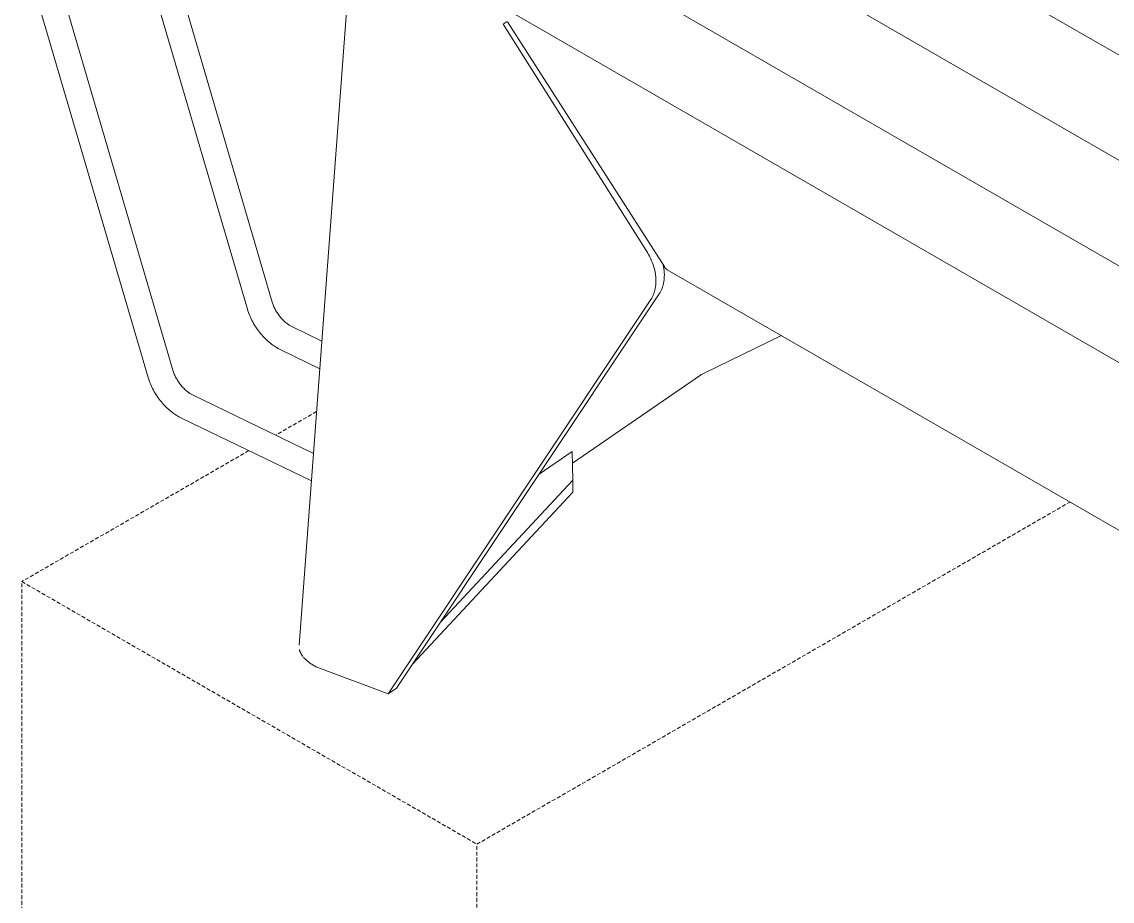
# Model space of a CAD drawing. Header units: millimetres. Extents: x -217 to 4976, y -41 to 3356.
# Drawn here: x 3288.9 to 3648.5, y 1541 to 1831.1 of the extents above; entities that cross this region are included whole.
import ezdxf

# ---------------------------------------------------------------- set-up
doc = ezdxf.new("R2010")
doc.units = ezdxf.units.MM
doc.linetypes.add('HIDDEN', pattern=[1.905, 1.27, -0.635])
doc.layers.add('ZANO_R', color=7, linetype='Continuous', lineweight=0)
doc.layers.add('ZANO_R_przerywana', color=7, linetype='HIDDEN', lineweight=0)

msp = doc.modelspace()

# ---------------------------------------------------------------- linework, layer by layer
at = {"layer": 'ZANO_R'}
for p, q in [((3539.3, 1884.43), (4607.08, 1267.95)), ((3331.19, 1876.11), (3371.48, 1738.65)), ((3363.33, 1736.26), (3323.18, 1873.24)), ((3509.28, 1867.1), (4577.06, 1250.62)), ((3298.44, 1853.58), (3338.73, 1716.12)), ((3330.59, 1713.73), (3290.29, 1851.19)), ((3380.33, 1625.41), (3397.18, 1850.96)), ((3478.79, 1849.79), (4546.86, 1233.14)), ((3449.89, 1834.54), (4517.96, 1217.89)), ((3447.62, 1830.32), (3449, 1831.26)), ((3495.03, 1755.28), (3447.62, 1830.32)), ((3500.9, 1750.11), (3449.09, 1831.12)), ((3495.03, 1755.28), (3495.32, 1754.81)), ((3495.32, 1754.81), (3495.6, 1754.33)), ((3495.6, 1754.33), (3495.87, 1753.83)), ((3495.87, 1753.83), (3496.12, 1753.33)), ((3496.12, 1753.33), (3496.37, 1752.82)), ((3496.37, 1752.82), (3496.6, 1752.29)), ((3496.6, 1752.29), (3496.81, 1751.76)), ((3496.81, 1751.76), (3497.01, 1751.22)), ((3497.01, 1751.22), (3497.19, 1750.68)), ((3497.19, 1750.68), (3497.36, 1750.13)), ((3497.36, 1750.13), (3497.51, 1749.58)), ((3497.51, 1749.58), (3497.64, 1749.03)), ((3497.64, 1749.03), (3497.75, 1748.48)), ((3497.75, 1748.48), (3497.85, 1747.92)), ((3497.85, 1747.92), (3497.92, 1747.37)), ((3500.49, 1750.5), (3500.42, 1750.85)), ((3500.56, 1750.16), (3500.49, 1750.5)), ((3500.61, 1749.82), (3500.56, 1750.16)), ((3500.66, 1749.48), (3500.61, 1749.82)), ((3500.7, 1749.13), (3500.66, 1749.48)), ((3500.73, 1748.79), (3500.7, 1749.13)), ((3500.76, 1748.46), (3500.73, 1748.79)), ((3500.78, 1748.12), (3500.76, 1748.46)), ((3500.79, 1747.79), (3500.78, 1748.12)), ((3500.79, 1747.46), (3500.79, 1747.79)), ((3500.94, 1750.04), (3500.9, 1750.11)), ((3500.99, 1749.97), (3500.94, 1750.04)), ((3501.04, 1749.91), (3500.99, 1749.97)), ((3501.09, 1749.84), (3501.04, 1749.91)), ((3501.15, 1749.78), (3501.09, 1749.84)), ((3501.2, 1749.72), (3501.15, 1749.78)), ((3501.26, 1749.66), (3501.2, 1749.72)), ((3501.32, 1749.61), (3501.26, 1749.66)), ((3501.39, 1749.55), (3501.32, 1749.61)), ((3501.45, 1749.5), (3501.39, 1749.55)), ((3501.52, 1749.45), (3501.45, 1749.5)), ((3501.59, 1749.4), (3501.52, 1749.45)), ((3501.65, 1749.36), (3501.59, 1749.4)), ((3501.73, 1749.32), (3501.65, 1749.36)), ((4473.74, 1188.13), (3501.73, 1749.32)), ((3497.92, 1743.93), (3497.88, 1743.68)), ((3497.92, 1747.37), (3497.95, 1747.1)), ((3497.95, 1744.18), (3497.92, 1743.93)), ((3497.95, 1747.1), (3497.97, 1746.83)), ((3497.97, 1744.44), (3497.95, 1744.18)), ((3497.97, 1746.83), (3497.99, 1746.55)), ((3497.99, 1744.7), (3497.97, 1744.44)), ((3497.99, 1746.55), (3498.01, 1746.28)), ((3498.01, 1744.95), (3497.99, 1744.7)), ((3498.01, 1746.28), (3498.02, 1746.01)), ((3498.02, 1745.22), (3498.01, 1744.95)), ((3498.02, 1746.01), (3498.02, 1745.75)), ((3498.02, 1745.75), (3498.02, 1745.48)), ((3498.02, 1745.48), (3498.02, 1745.22)), ((3500.24, 1743.79), (3500.33, 1744.07)), ((3500.33, 1744.07), (3500.41, 1744.35)), ((3500.41, 1744.35), (3500.48, 1744.64)), ((3500.48, 1744.64), (3500.54, 1744.94)), ((3500.54, 1744.94), (3500.6, 1745.24)), ((3500.6, 1745.24), (3500.65, 1745.54)), ((3500.65, 1745.54), (3500.69, 1745.85)), ((3500.69, 1745.85), (3500.72, 1746.16)), ((3500.72, 1746.16), (3500.75, 1746.48)), ((3500.75, 1746.48), (3500.77, 1746.8)), ((3500.77, 1746.8), (3500.78, 1747.13)), ((3500.78, 1747.13), (3500.79, 1747.46)), ((3499.08, 1741.34), (3412.45, 1611.22)), ((3496.85, 1740.36), (3496.75, 1740.16)), ((3496.95, 1740.55), (3496.85, 1740.36)), ((3497.04, 1740.75), (3496.95, 1740.55)), ((3497.13, 1740.95), (3497.04, 1740.75)), ((3497.21, 1741.16), (3497.13, 1740.95)), ((3497.3, 1741.37), (3497.21, 1741.16)), ((3497.37, 1741.59), (3497.3, 1741.37)), ((3497.45, 1741.8), (3497.37, 1741.59)), ((3497.52, 1742.03), (3497.45, 1741.8)), ((3497.58, 1742.25), (3497.52, 1742.03)), ((3497.64, 1742.48), (3497.58, 1742.25)), ((3497.7, 1742.72), (3497.64, 1742.48)), ((3497.75, 1742.95), (3497.7, 1742.72)), ((3497.8, 1743.19), (3497.75, 1742.95)), ((3497.84, 1743.44), (3497.8, 1743.19)), ((3497.88, 1743.68), (3497.84, 1743.44)), ((3499.08, 1741.34), (3499.22, 1741.55)), ((3499.22, 1741.55), (3499.36, 1741.78)), ((3499.36, 1741.78), (3499.49, 1742)), ((3499.49, 1742), (3499.61, 1742.24)), ((3499.61, 1742.24), (3499.73, 1742.48)), ((3499.73, 1742.48), (3499.85, 1742.73)), ((3499.85, 1742.73), (3499.95, 1742.99)), ((3499.95, 1742.99), (3500.06, 1743.25)), ((3500.06, 1743.25), (3500.15, 1743.51)), ((3500.15, 1743.51), (3500.24, 1743.79)), ((3371.48, 1738.65), (3371.57, 1738.34)), ((3371.57, 1738.34), (3371.68, 1738.03)), ((3371.68, 1738.03), (3371.8, 1737.71)), ((3371.8, 1737.71), (3371.93, 1737.39)), ((3371.93, 1737.39), (3372.06, 1737.07)), ((3372.06, 1737.07), (3372.21, 1736.75)), ((3372.21, 1736.75), (3372.37, 1736.43)), ((3409.69, 1609.33), (3496.32, 1739.45)), ((3496.43, 1739.62), (3496.32, 1739.45)), ((3496.54, 1739.8), (3496.43, 1739.62)), ((3496.65, 1739.98), (3496.54, 1739.8)), ((3496.75, 1740.16), (3496.65, 1739.98)), ((3363.49, 1735.73), (3363.33, 1736.26)), ((3363.67, 1735.2), (3363.49, 1735.73)), ((3363.87, 1734.68), (3363.67, 1735.2)), ((3364.08, 1734.15), (3363.87, 1734.68)), ((3364.3, 1733.63), (3364.08, 1734.15)), ((3364.54, 1733.11), (3364.3, 1733.63)), ((3364.79, 1732.6), (3364.54, 1733.11)), ((3372.37, 1736.43), (3372.53, 1736.11)), ((3372.53, 1736.11), (3372.71, 1735.79)), ((3372.71, 1735.79), (3372.9, 1735.47)), ((3372.9, 1735.47), (3373.1, 1735.15)), ((3373.1, 1735.15), (3373.31, 1734.83)), ((3373.31, 1734.83), (3373.52, 1734.53)), ((3373.52, 1734.53), (3373.74, 1734.22)), ((3373.74, 1734.22), (3373.97, 1733.93)), ((3373.97, 1733.93), (3374.2, 1733.64)), ((3374.2, 1733.64), (3374.44, 1733.36)), ((3374.44, 1733.36), (3374.67, 1733.1)), ((3374.67, 1733.1), (3374.91, 1732.84)), ((3365.06, 1732.09), (3364.79, 1732.6)), ((3365.34, 1731.57), (3365.06, 1732.09)), ((3365.64, 1731.07), (3365.34, 1731.57)), ((3365.95, 1730.57), (3365.64, 1731.07)), ((3366.27, 1730.08), (3365.95, 1730.57)), ((3366.6, 1729.6), (3366.27, 1730.08)), ((3366.95, 1729.13), (3366.6, 1729.6)), ((3374.91, 1732.84), (3375.16, 1732.6)), ((3375.16, 1732.6), (3375.41, 1732.36)), ((3375.41, 1732.36), (3375.66, 1732.13)), ((3375.66, 1732.13), (3375.91, 1731.91)), ((3375.91, 1731.91), (3376.16, 1731.7)), ((3376.16, 1731.7), (3376.4, 1731.52)), ((3376.4, 1731.52), (3376.63, 1731.35)), ((3376.63, 1731.35), (3376.86, 1731.19)), ((3376.86, 1731.19), (3377.09, 1731.04)), ((3377.09, 1731.04), (3377.32, 1730.9)), ((3377.32, 1730.9), (3377.55, 1730.76)), ((3377.55, 1730.76), (3377.77, 1730.64)), ((3377.77, 1730.64), (3377.99, 1730.53)), ((3377.99, 1730.53), (3387.82, 1725.77)), ((3367.31, 1728.67), (3366.95, 1729.13)), ((3367.67, 1728.21), (3367.31, 1728.67)), ((3368.04, 1727.78), (3367.67, 1728.21)), ((3368.42, 1727.35), (3368.04, 1727.78)), ((3368.81, 1726.94), (3368.42, 1727.35)), ((3369.21, 1726.54), (3368.81, 1726.94)), ((3369.61, 1726.15), (3369.21, 1726.54)), ((3370.02, 1725.78), (3369.61, 1726.15)), ((3513.94, 1715.23), (3539.4, 1727.56)), ((3370.44, 1725.41), (3370.02, 1725.78)), ((3370.87, 1725.06), (3370.44, 1725.41)), ((3371.28, 1724.74), (3370.87, 1725.06)), ((3371.7, 1724.44), (3371.28, 1724.74)), ((3372.12, 1724.15), (3371.7, 1724.44)), ((3372.54, 1723.87), (3372.12, 1724.15)), ((3372.97, 1723.6), (3372.54, 1723.87)), ((3373.41, 1723.35), (3372.97, 1723.6)), ((3373.84, 1723.12), (3373.41, 1723.35)), ((3374.28, 1722.89), (3373.84, 1723.12)), ((3387.14, 1716.66), (3374.28, 1722.89)), ((3338.73, 1716.12), (3338.83, 1715.81)), ((3338.83, 1715.81), (3338.94, 1715.5)), ((3338.94, 1715.5), (3339.05, 1715.18)), ((3339.05, 1715.18), (3339.18, 1714.86)), ((3513.7, 1715.11), (3513.94, 1715.23)), ((3330.75, 1713.2), (3330.59, 1713.73)), ((3330.93, 1712.67), (3330.75, 1713.2)), ((3331.12, 1712.14), (3330.93, 1712.67)), ((3331.33, 1711.62), (3331.12, 1712.14)), ((3331.56, 1711.1), (3331.33, 1711.62)), ((3339.18, 1714.86), (3339.32, 1714.54)), ((3339.32, 1714.54), (3339.47, 1714.22)), ((3339.47, 1714.22), (3339.62, 1713.9)), ((3339.62, 1713.9), (3339.79, 1713.58)), ((3339.79, 1713.58), (3339.97, 1713.26)), ((3339.97, 1713.26), (3340.16, 1712.93)), ((3340.16, 1712.93), (3340.36, 1712.62)), ((3340.36, 1712.62), (3340.56, 1712.3)), ((3340.56, 1712.3), (3340.78, 1712)), ((3340.78, 1712), (3341, 1711.69)), ((3341, 1711.69), (3341.22, 1711.4)), ((3470.5, 1685.47), (3512.75, 1714.54)), ((3512.75, 1714.54), (3512.98, 1714.69)), ((3512.98, 1714.69), (3513.21, 1714.84)), ((3513.21, 1714.84), (3513.45, 1714.98)), ((3513.45, 1714.98), (3513.7, 1715.11)), ((3331.79, 1710.58), (3331.56, 1711.1)), ((3332.05, 1710.07), (3331.79, 1710.58)), ((3332.31, 1709.56), (3332.05, 1710.07)), ((3332.6, 1709.04), (3332.31, 1709.56)), ((3332.89, 1708.54), (3332.6, 1709.04)), ((3333.2, 1708.04), (3332.89, 1708.54)), ((3333.52, 1707.55), (3333.2, 1708.04)), ((3341.22, 1711.4), (3341.46, 1711.11)), ((3341.46, 1711.11), (3341.69, 1710.83)), ((3341.69, 1710.83), (3341.93, 1710.57)), ((3341.93, 1710.57), (3342.17, 1710.31)), ((3342.17, 1710.31), (3342.41, 1710.07)), ((3342.41, 1710.07), (3342.66, 1709.83)), ((3342.66, 1709.83), (3342.91, 1709.6)), ((3342.91, 1709.6), (3343.17, 1709.38)), ((3343.17, 1709.38), (3343.42, 1709.17)), ((3343.42, 1709.17), (3343.65, 1708.99)), ((3343.65, 1708.99), (3343.89, 1708.82)), ((3343.89, 1708.82), (3344.12, 1708.66)), ((3344.12, 1708.66), (3344.35, 1708.51)), ((3344.35, 1708.51), (3344.58, 1708.36)), ((3344.58, 1708.36), (3344.8, 1708.23)), ((3344.8, 1708.23), (3345.02, 1708.11)), ((3345.02, 1708.11), (3345.24, 1708)), ((3345.24, 1708), (3385.06, 1688.71)), ((3333.86, 1707.07), (3333.52, 1707.55)), ((3334.2, 1706.6), (3333.86, 1707.07)), ((3334.56, 1706.13), (3334.2, 1706.6)), ((3334.93, 1705.68), (3334.56, 1706.13)), ((3335.3, 1705.25), (3334.93, 1705.68)), ((3335.68, 1704.82), (3335.3, 1705.25)), ((3336.07, 1704.41), (3335.68, 1704.82)), ((3336.46, 1704.01), (3336.07, 1704.41)), ((3336.87, 1703.62), (3336.46, 1704.01)), ((3337.28, 1703.25), (3336.87, 1703.62)), ((3337.7, 1702.88), (3337.28, 1703.25)), ((3338.13, 1702.53), (3337.7, 1702.88)), ((3338.54, 1702.21), (3338.13, 1702.53)), ((3338.95, 1701.91), (3338.54, 1702.21)), ((3339.37, 1701.62), (3338.95, 1701.91)), ((3339.8, 1701.34), (3339.37, 1701.62)), ((3340.23, 1701.07), (3339.8, 1701.34)), ((3340.66, 1700.82), (3340.23, 1701.07)), ((3341.1, 1700.58), (3340.66, 1700.82)), ((3341.54, 1700.36), (3341.1, 1700.58)), ((3384.38, 1679.61), (3341.54, 1700.36)), ((3470.41, 1689.37), (3459.48, 1681.85)), ((3470.62, 1679.85), (3470.41, 1689.37)), ((3426.94, 1632.98), (3470.62, 1679.85)), ((3470.62, 1679.85), (3470.62, 1675.89)), ((3470.62, 1675.89), (3417.7, 1619.11)), ((3380.44, 1624.02), (3380.47, 1623.91)), ((3380.47, 1623.91), (3380.49, 1623.8)), ((3380.49, 1623.8), (3380.52, 1623.7)), ((3380.52, 1623.7), (3380.56, 1623.59)), ((3380.56, 1623.59), (3380.59, 1623.49)), ((3380.59, 1623.49), (3380.63, 1623.38)), ((3380.63, 1623.38), (3380.67, 1623.28)), ((3380.67, 1623.28), (3380.71, 1623.18)), ((3380.71, 1623.18), (3380.76, 1623.07)), ((3380.76, 1623.07), (3380.81, 1622.96)), ((3380.81, 1622.96), (3380.86, 1622.86)), ((3380.86, 1622.86), (3380.91, 1622.76)), ((3380.91, 1622.76), (3380.96, 1622.65)), ((3380.96, 1622.65), (3381.02, 1622.55)), ((3381.02, 1622.55), (3381.14, 1622.35)), ((3381.14, 1622.35), (3381.2, 1622.24)), ((3381.2, 1622.24), (3381.27, 1622.13)), ((3381.27, 1622.13), (3381.42, 1621.92)), ((3381.42, 1621.92), (3381.57, 1621.72)), ((3381.57, 1621.72), (3381.73, 1621.51)), ((3381.73, 1621.51), (3381.89, 1621.32)), ((3381.89, 1621.32), (3382.06, 1621.13)), ((3382.06, 1621.13), (3382.24, 1620.94)), ((3382.24, 1620.94), (3382.42, 1620.76)), ((3382.42, 1620.76), (3382.63, 1620.56)), ((3382.63, 1620.56), (3382.84, 1620.36)), ((3382.84, 1620.36), (3383.06, 1620.17)), ((3383.06, 1620.17), (3383.29, 1619.99)), ((3383.29, 1619.99), (3383.52, 1619.81)), ((3383.52, 1619.81), (3383.75, 1619.63)), ((3383.75, 1619.63), (3383.99, 1619.47)), ((3383.99, 1619.47), (3384.23, 1619.3)), ((3384.23, 1619.3), (3384.5, 1619.12)), ((3384.5, 1619.12), (3384.78, 1618.95)), ((3384.78, 1618.95), (3385.06, 1618.79)), ((3385.06, 1618.79), (3385.34, 1618.63)), ((3385.34, 1618.63), (3385.62, 1618.47)), ((3385.62, 1618.47), (3385.91, 1618.32)), ((3385.91, 1618.32), (3386.5, 1618.04)), ((3386.5, 1618.04), (3409.69, 1609.33)), ((3412.45, 1611.22), (3409.69, 1609.33))]:
    msp.add_line(p, q, dxfattribs=at)
at = {"layer": 'ZANO_R_przerywana'}
for p, q in [((3386.09, 1702.51), (3372.62, 1694.74)), ((3363.74, 1689.61), (3288.9, 1646.4)), ((3438.99, 1559.75), (3634.53, 1672.64)), ((3288.9, 1646.4), (3438.99, 1559.75)), ((3288.9, 1497.85), (3288.9, 1646.4)), ((3438.99, 1411.2), (3438.99, 1559.75))]:
    msp.add_line(p, q, dxfattribs=at)

doc.saveas('drawing.dxf')
